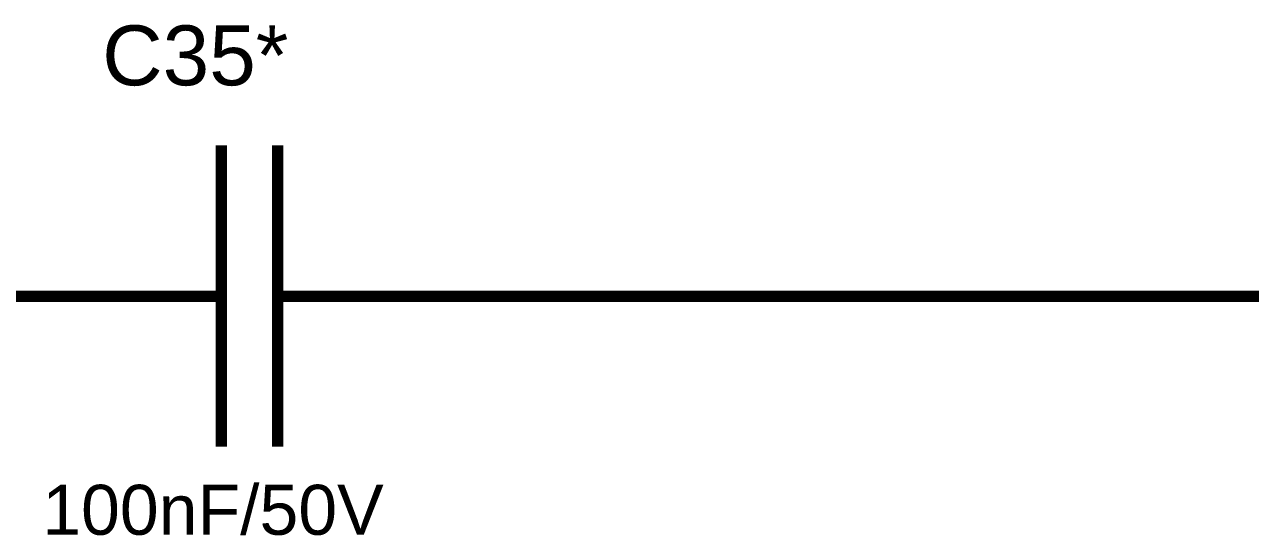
# Model space of a CAD drawing. Header units: millimetres. Extents: x -2024 to 917, y -725 to 13.
# Drawn here: x -1761.21 to -1728.7, y -150.51 to -136.96 of the extents above; entities that cross this region are included whole.
import ezdxf

# ---------------------------------------------------------------- set-up
doc = ezdxf.new("R2010")
doc.units = ezdxf.units.MM
doc.styles.get("Standard").update_dxf_attribs({"font": 'arial.ttf'})

msp = doc.modelspace()

# ---------------------------------------------------------------- linework, layer by layer
at = {"color": 7, "const_width": 0.3}
for points in [[(-1755.986, -140.161), (-1755.986, -148.159)], [(-1754.497, -140.161), (-1754.497, -148.159)], [(-1766.48, -144.168), (-1758.982, -144.168)], [(-1755.986, -144.168), (-1758.982, -144.168)], [(-1754.497, -144.168), (-1751.484, -144.168)], [(-1751.484, -144.168), (-1691.52, -144.168)]]:
    msp.add_lwpolyline(points, dxfattribs=at)

# ---------------------------------------------------------------- texts
at = {"color": 7}
for s, height, p in [('C35*', 1.5897, (-1759.147, -138.571)), ('100nF/50V', 1.3247, (-1760.736, -150.493))]:
    msp.add_text(s, height=height, dxfattribs=at).set_placement(p)

doc.saveas('drawing.dxf')
